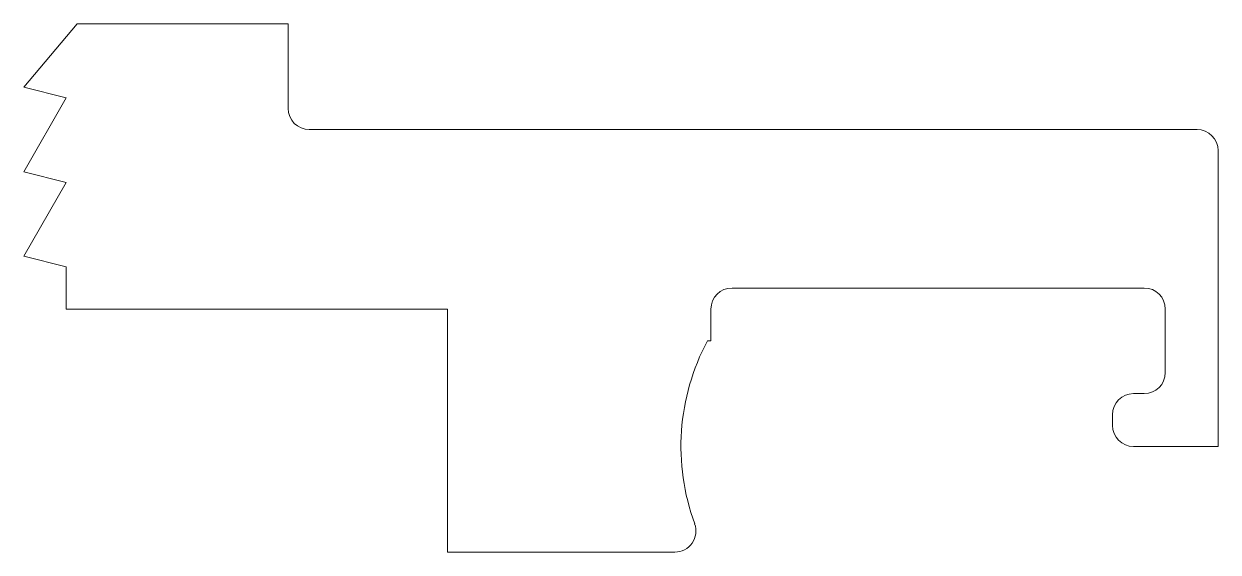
# Model space of a CAD drawing. Header units: millimetres. Extents: x -37 to 76, y -25 to 25.
import ezdxf

# ---------------------------------------------------------------- set-up
doc = ezdxf.new("R2010")
doc.units = ezdxf.units.MM

msp = doc.modelspace()

# ---------------------------------------------------------------- linework, layer by layer
at = {"color": 7, "linetype": 'Continuous', "lineweight": 15}
for p, q in [((-37.18, 19), (-32.13, 25)), ((-12.18, 25), (-32.13, 25)), ((-12.18, 17), (-12.18, 25)), ((-33.18, 18), (-37.18, 19)), ((-37.18, 11), (-33.18, 18)), ((73.8, 15), (-10.18, 15)), ((75.8, -15), (75.8, 13)), ((-33.18, 10), (-37.18, 11)), ((-37.18, 3), (-33.18, 10)), ((-33.18, 2), (-37.18, 3)), ((-33.18, -2), (-33.18, 2)), ((29.82, 0), (68.8, 0)), ((-33.18, -2), (2.89, -2)), ((2.89, -2), (2.89, -25)), ((27.82, -5), (27.82, -2)), ((70.8, -2), (70.8, -8)), ((27.49, -5), (27.82, -5)), ((68.8, -10), (67.8, -10)), ((65.8, -12), (65.8, -13)), ((67.8, -15), (75.8, -15)), ((2.89, -25), (24.4, -25))]:
    msp.add_line(p, q, dxfattribs=at)
for centre, radius, start, end in [((-10.18, 17), 2, 180, 270), ((73.8, 13), 2, 0, 90), ((29.82, -2), 2, 90, 180), ((68.8, -2), 2, 0, 90), ((46.14, -15), 21.16, 151.8017, 200.205), ((68.8, -8), 2, 270, 0), ((67.8, -12), 2, 90, 180), ((67.8, -13), 2, 180, 270), ((24.4, -23), 2, 270, 20.205)]:
    msp.add_arc(centre, radius, start, end, dxfattribs=at)

doc.saveas('drawing.dxf')
